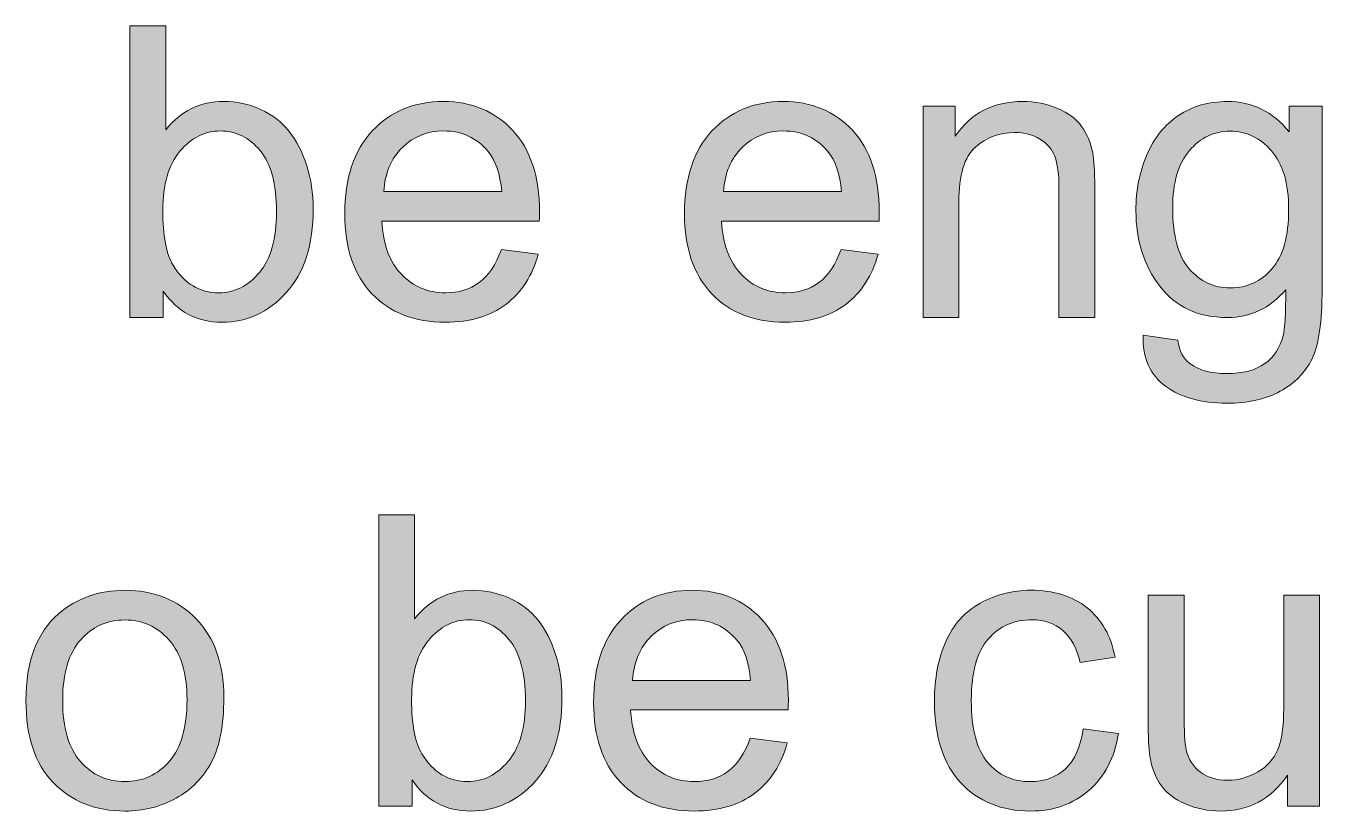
# Model space of a CAD drawing. Header units: inches. Extents: x 1117 to 1992, y -2324 to -585.
# Drawn here: x 1360.34 to 1389.2, y -1037.95 to -1020.47 of the extents above; entities that cross this region are included whole.
import ezdxf

# ---------------------------------------------------------------- set-up
doc = ezdxf.new("R2010")
doc.units = ezdxf.units.IN
doc.header["$MEASUREMENT"] = 0
doc.layers.add('Layer 1', color=7, linetype='Continuous')

# ---------------------------------------------------------------- blocks, each defined once
blk = doc.blocks.new('block 190')
at = {"layer": 'Layer 1', "true_color": 0x010101}
h = blk.add_hatch(color=18, dxfattribs=at)
h.dxf.hatch_style = 2
edge = h.paths.add_edge_path()
edge.add_spline(control_points=[(1363.401, -1026.961), (1363.401, -1026.961), (1362.66, -1026.961), (1362.66, -1026.961), (1362.66, -1026.961), (1362.66, -1020.468), (1362.66, -1020.468), (1362.66, -1020.468), (1363.458, -1020.468), (1363.458, -1020.468), (1363.458, -1020.468), (1363.458, -1022.784), (1363.458, -1022.784), (1363.794, -1022.362), (1364.224, -1022.151), (1364.747, -1022.151), (1365.036, -1022.151), (1365.31, -1022.21), (1365.568, -1022.326), (1365.826, -1022.443), (1366.039, -1022.607), (1366.206, -1022.818), (1366.373, -1023.03), (1366.504, -1023.284), (1366.598, -1023.582), (1366.693, -1023.881), (1366.74, -1024.199), (1366.74, -1024.539), (1366.74, -1025.345), (1366.541, -1025.968), (1366.142, -1026.408), (1365.743, -1026.847), (1365.265, -1027.068), (1364.707, -1027.068), (1364.152, -1027.068), (1363.716, -1026.836), (1363.401, -1026.372), (1363.401, -1026.372), (1363.401, -1026.961), (1363.401, -1026.961), (1363.401, -1026.961), (1363.401, -1026.961), (1363.401, -1026.961)], knot_values=[0, 0, 0, 0, 1, 1, 1, 2, 2, 2, 3, 3, 3, 4, 4, 4, 5, 5, 5, 6, 6, 6, 7, 7, 7, 8, 8, 8, 9, 9, 9, 10, 10, 10, 11, 11, 11, 12, 12, 12, 13, 13, 13, 14, 14, 14, 14], degree=3, periodic=1)
edge = h.paths.add_edge_path()
edge.add_spline(control_points=[(1363.391, -1024.574), (1363.391, -1025.138), (1363.468, -1025.546), (1363.622, -1025.797), (1363.873, -1026.207), (1364.212, -1026.412), (1364.641, -1026.412), (1364.989, -1026.412), (1365.29, -1026.261), (1365.544, -1025.958), (1365.799, -1025.656), (1365.925, -1025.205), (1365.925, -1024.606), (1365.925, -1023.991), (1365.803, -1023.538), (1365.559, -1023.246), (1365.316, -1022.954), (1365.022, -1022.807), (1364.676, -1022.807), (1364.328, -1022.807), (1364.026, -1022.959), (1363.772, -1023.261), (1363.519, -1023.564), (1363.391, -1024.002), (1363.391, -1024.574)], knot_values=[0, 0, 0, 0, 1, 1, 1, 2, 2, 2, 3, 3, 3, 4, 4, 4, 5, 5, 5, 6, 6, 6, 7, 7, 7, 8, 8, 8, 8], degree=3, periodic=1)
h = blk.add_hatch(color=18, dxfattribs=at)
h.dxf.hatch_style = 2
edge = h.paths.add_edge_path()
edge.add_spline(control_points=[(1370.93, -1025.447), (1370.93, -1025.447), (1371.753, -1025.549), (1371.753, -1025.549), (1371.623, -1026.03), (1371.383, -1026.403), (1371.032, -1026.669), (1370.68, -1026.935), (1370.231, -1027.068), (1369.685, -1027.068), (1368.997, -1027.068), (1368.452, -1026.856), (1368.048, -1026.432), (1367.645, -1026.008), (1367.444, -1025.415), (1367.444, -1024.65), (1367.444, -1023.858), (1367.647, -1023.244), (1368.055, -1022.807), (1368.462, -1022.37), (1368.99, -1022.152), (1369.64, -1022.152), (1370.269, -1022.152), (1370.783, -1022.366), (1371.181, -1022.793), (1371.58, -1023.222), (1371.779, -1023.824), (1371.779, -1024.601), (1371.779, -1024.648), (1371.777, -1024.719), (1371.774, -1024.814), (1371.774, -1024.814), (1368.267, -1024.814), (1368.267, -1024.814), (1368.296, -1025.33), (1368.443, -1025.726), (1368.705, -1026), (1368.968, -1026.275), (1369.296, -1026.412), (1369.688, -1026.412), (1369.98, -1026.412), (1370.23, -1026.335), (1370.437, -1026.182), (1370.645, -1026.029), (1370.809, -1025.783), (1370.93, -1025.447)], knot_values=[0, 0, 0, 0, 1, 1, 1, 2, 2, 2, 3, 3, 3, 4, 4, 4, 5, 5, 5, 6, 6, 6, 7, 7, 7, 8, 8, 8, 9, 9, 9, 10, 10, 10, 11, 11, 11, 12, 12, 12, 13, 13, 13, 14, 14, 14, 15, 15, 15, 15], degree=3, periodic=1)
edge = h.paths.add_edge_path()
edge.add_spline(control_points=[(1368.313, -1024.158), (1368.313, -1024.158), (1370.939, -1024.158), (1370.939, -1024.158), (1370.903, -1023.762), (1370.802, -1023.465), (1370.637, -1023.268), (1370.384, -1022.961), (1370.055, -1022.807), (1369.65, -1022.807), (1369.284, -1022.807), (1368.976, -1022.93), (1368.726, -1023.175), (1368.477, -1023.42), (1368.339, -1023.747), (1368.313, -1024.158)], knot_values=[0, 0, 0, 0, 1, 1, 1, 2, 2, 2, 3, 3, 3, 4, 4, 4, 5, 5, 5, 5], degree=3, periodic=1)
h = blk.add_hatch(color=18, dxfattribs=at)
h.dxf.hatch_style = 2
edge = h.paths.add_edge_path()
edge.add_spline(control_points=[(1378.495, -1025.447), (1378.495, -1025.447), (1379.319, -1025.549), (1379.319, -1025.549), (1379.189, -1026.03), (1378.948, -1026.403), (1378.597, -1026.669), (1378.245, -1026.935), (1377.796, -1027.068), (1377.251, -1027.068), (1376.563, -1027.068), (1376.017, -1026.856), (1375.614, -1026.432), (1375.21, -1026.008), (1375.009, -1025.415), (1375.009, -1024.65), (1375.009, -1023.858), (1375.213, -1023.244), (1375.62, -1022.807), (1376.027, -1022.37), (1376.556, -1022.152), (1377.206, -1022.152), (1377.834, -1022.152), (1378.348, -1022.366), (1378.747, -1022.793), (1379.145, -1023.222), (1379.344, -1023.824), (1379.344, -1024.601), (1379.344, -1024.648), (1379.343, -1024.719), (1379.34, -1024.814), (1379.34, -1024.814), (1375.832, -1024.814), (1375.832, -1024.814), (1375.862, -1025.33), (1376.008, -1025.726), (1376.271, -1026), (1376.533, -1026.275), (1376.861, -1026.412), (1377.254, -1026.412), (1377.546, -1026.412), (1377.796, -1026.335), (1378.002, -1026.182), (1378.21, -1026.029), (1378.373, -1025.783), (1378.495, -1025.447)], knot_values=[0, 0, 0, 0, 1, 1, 1, 2, 2, 2, 3, 3, 3, 4, 4, 4, 5, 5, 5, 6, 6, 6, 7, 7, 7, 8, 8, 8, 9, 9, 9, 10, 10, 10, 11, 11, 11, 12, 12, 12, 13, 13, 13, 14, 14, 14, 15, 15, 15, 15], degree=3, periodic=1)
edge = h.paths.add_edge_path()
edge.add_spline(control_points=[(1375.877, -1024.158), (1375.877, -1024.158), (1378.504, -1024.158), (1378.504, -1024.158), (1378.468, -1023.762), (1378.368, -1023.465), (1378.203, -1023.268), (1377.948, -1022.961), (1377.62, -1022.807), (1377.214, -1022.807), (1376.849, -1022.807), (1376.541, -1022.93), (1376.291, -1023.175), (1376.042, -1023.42), (1375.904, -1023.747), (1375.877, -1024.158)], knot_values=[0, 0, 0, 0, 1, 1, 1, 2, 2, 2, 3, 3, 3, 4, 4, 4, 5, 5, 5, 5], degree=3, periodic=1)
h = blk.add_hatch(color=18, dxfattribs=at)
h.dxf.hatch_style = 2
edge = h.paths.add_edge_path()
edge.add_spline(control_points=[(1380.319, -1026.961), (1380.319, -1026.961), (1380.319, -1022.258), (1380.319, -1022.258), (1380.319, -1022.258), (1381.037, -1022.258), (1381.037, -1022.258), (1381.037, -1022.258), (1381.037, -1022.926), (1381.037, -1022.926), (1381.383, -1022.41), (1381.882, -1022.152), (1382.534, -1022.152), (1382.818, -1022.152), (1383.078, -1022.203), (1383.316, -1022.304), (1383.553, -1022.406), (1383.732, -1022.539), (1383.85, -1022.705), (1383.968, -1022.871), (1384.05, -1023.067), (1384.098, -1023.295), (1384.127, -1023.442), (1384.142, -1023.7), (1384.142, -1024.069), (1384.142, -1024.069), (1384.142, -1026.961), (1384.142, -1026.961), (1384.142, -1026.961), (1383.345, -1026.961), (1383.345, -1026.961), (1383.345, -1026.961), (1383.345, -1024.1), (1383.345, -1024.1), (1383.345, -1023.775), (1383.314, -1023.533), (1383.252, -1023.372), (1383.19, -1023.211), (1383.079, -1023.083), (1382.921, -1022.987), (1382.763, -1022.891), (1382.578, -1022.843), (1382.365, -1022.843), (1382.025, -1022.843), (1381.733, -1022.951), (1381.486, -1023.166), (1381.24, -1023.382), (1381.116, -1023.791), (1381.116, -1024.394), (1381.116, -1024.394), (1381.116, -1026.962), (1381.116, -1026.962), (1381.116, -1026.962), (1380.319, -1026.961), (1380.319, -1026.961), (1380.319, -1026.961), (1380.319, -1026.961), (1380.319, -1026.961)], knot_values=[0, 0, 0, 0, 1, 1, 1, 2, 2, 2, 3, 3, 3, 4, 4, 4, 5, 5, 5, 6, 6, 6, 7, 7, 7, 8, 8, 8, 9, 9, 9, 10, 10, 10, 11, 11, 11, 12, 12, 12, 13, 13, 13, 14, 14, 14, 15, 15, 15, 16, 16, 16, 17, 17, 17, 18, 18, 18, 19, 19, 19, 19], degree=3, periodic=1)
h = blk.add_hatch(color=18, dxfattribs=at)
h.dxf.hatch_style = 2
edge = h.paths.add_edge_path()
edge.add_spline(control_points=[(1385.218, -1027.352), (1385.218, -1027.352), (1385.993, -1027.466), (1385.993, -1027.466), (1386.025, -1027.706), (1386.116, -1027.88), (1386.263, -1027.989), (1386.461, -1028.136), (1386.731, -1028.21), (1387.074, -1028.21), (1387.443, -1028.21), (1387.728, -1028.136), (1387.929, -1027.989), (1388.129, -1027.841), (1388.265, -1027.634), (1388.336, -1027.369), (1388.377, -1027.206), (1388.397, -1026.865), (1388.394, -1026.346), (1388.045, -1026.756), (1387.611, -1026.961), (1387.092, -1026.961), (1386.445, -1026.961), (1385.944, -1026.728), (1385.59, -1026.262), (1385.236, -1025.795), (1385.059, -1025.236), (1385.059, -1024.583), (1385.059, -1024.135), (1385.14, -1023.72), (1385.301, -1023.341), (1385.464, -1022.962), (1385.7, -1022.669), (1386.008, -1022.462), (1386.317, -1022.255), (1386.679, -1022.152), (1387.096, -1022.152), (1387.65, -1022.152), (1388.108, -1022.376), (1388.469, -1022.825), (1388.469, -1022.825), (1388.469, -1022.258), (1388.469, -1022.258), (1388.469, -1022.258), (1389.204, -1022.258), (1389.204, -1022.258), (1389.204, -1022.258), (1389.204, -1026.324), (1389.204, -1026.324), (1389.204, -1027.056), (1389.13, -1027.576), (1388.981, -1027.881), (1388.831, -1028.186), (1388.595, -1028.428), (1388.272, -1028.605), (1387.948, -1028.782), (1387.55, -1028.871), (1387.078, -1028.871), (1386.517, -1028.871), (1386.064, -1028.745), (1385.718, -1028.492), (1385.373, -1028.239), (1385.206, -1027.859), (1385.218, -1027.352)], knot_values=[0, 0, 0, 0, 1, 1, 1, 2, 2, 2, 3, 3, 3, 4, 4, 4, 5, 5, 5, 6, 6, 6, 7, 7, 7, 8, 8, 8, 9, 9, 9, 10, 10, 10, 11, 11, 11, 12, 12, 12, 13, 13, 13, 14, 14, 14, 15, 15, 15, 16, 16, 16, 17, 17, 17, 18, 18, 18, 19, 19, 19, 20, 20, 20, 21, 21, 21, 21], degree=3, periodic=1)
edge = h.paths.add_edge_path()
edge.add_spline(control_points=[(1385.878, -1024.526), (1385.878, -1025.143), (1386.001, -1025.593), (1386.245, -1025.876), (1386.491, -1026.161), (1386.797, -1026.302), (1387.167, -1026.302), (1387.533, -1026.302), (1387.84, -1026.161), (1388.088, -1025.879), (1388.336, -1025.596), (1388.46, -1025.154), (1388.46, -1024.552), (1388.46, -1023.976), (1388.332, -1023.543), (1388.077, -1023.251), (1387.821, -1022.958), (1387.514, -1022.812), (1387.154, -1022.812), (1386.799, -1022.812), (1386.499, -1022.956), (1386.25, -1023.244), (1386.002, -1023.532), (1385.878, -1023.959), (1385.878, -1024.526)], knot_values=[0, 0, 0, 0, 1, 1, 1, 2, 2, 2, 3, 3, 3, 4, 4, 4, 5, 5, 5, 6, 6, 6, 7, 7, 7, 8, 8, 8, 8], degree=3, periodic=1)
h = blk.add_hatch(color=18, dxfattribs=at)
h.dxf.hatch_style = 2
edge = h.paths.add_edge_path()
edge.add_spline(control_points=[(1368.941, -1037.847), (1368.941, -1037.847), (1368.201, -1037.847), (1368.201, -1037.847), (1368.201, -1037.847), (1368.201, -1031.353), (1368.201, -1031.353), (1368.201, -1031.353), (1368.999, -1031.353), (1368.999, -1031.353), (1368.999, -1031.353), (1368.999, -1033.67), (1368.999, -1033.67), (1369.335, -1033.248), (1369.765, -1033.036), (1370.287, -1033.036), (1370.577, -1033.036), (1370.851, -1033.095), (1371.109, -1033.211), (1371.367, -1033.327), (1371.58, -1033.491), (1371.747, -1033.704), (1371.915, -1033.914), (1372.045, -1034.169), (1372.139, -1034.467), (1372.234, -1034.765), (1372.28, -1035.084), (1372.28, -1035.424), (1372.28, -1036.23), (1372.081, -1036.853), (1371.683, -1037.293), (1371.284, -1037.733), (1370.806, -1037.953), (1370.248, -1037.953), (1369.693, -1037.953), (1369.257, -1037.721), (1368.941, -1037.257), (1368.941, -1037.257), (1368.941, -1037.847), (1368.941, -1037.847), (1368.941, -1037.847), (1368.941, -1037.847), (1368.941, -1037.847)], knot_values=[0, 0, 0, 0, 1, 1, 1, 2, 2, 2, 3, 3, 3, 4, 4, 4, 5, 5, 5, 6, 6, 6, 7, 7, 7, 8, 8, 8, 9, 9, 9, 10, 10, 10, 11, 11, 11, 12, 12, 12, 13, 13, 13, 14, 14, 14, 14], degree=3, periodic=1)
edge = h.paths.add_edge_path()
edge.add_spline(control_points=[(1368.932, -1035.459), (1368.932, -1036.023), (1369.009, -1036.43), (1369.163, -1036.682), (1369.413, -1037.092), (1369.753, -1037.297), (1370.181, -1037.297), (1370.53, -1037.297), (1370.831, -1037.145), (1371.085, -1036.843), (1371.339, -1036.541), (1371.466, -1036.089), (1371.466, -1035.49), (1371.466, -1034.876), (1371.344, -1034.423), (1371.1, -1034.13), (1370.857, -1033.838), (1370.563, -1033.692), (1370.217, -1033.692), (1369.869, -1033.692), (1369.567, -1033.843), (1369.313, -1034.145), (1369.059, -1034.449), (1368.932, -1034.886), (1368.932, -1035.459)], knot_values=[0, 0, 0, 0, 1, 1, 1, 2, 2, 2, 3, 3, 3, 4, 4, 4, 5, 5, 5, 6, 6, 6, 7, 7, 7, 8, 8, 8, 8], degree=3, periodic=1)
h = blk.add_hatch(color=18, dxfattribs=at)
h.dxf.hatch_style = 2
edge = h.paths.add_edge_path()
edge.add_spline(control_points=[(1360.345, -1035.495), (1360.345, -1034.624), (1360.587, -1033.978), (1361.071, -1033.56), (1361.476, -1033.211), (1361.969, -1033.037), (1362.55, -1033.037), (1363.197, -1033.037), (1363.726, -1033.25), (1364.136, -1033.673), (1364.546, -1034.097), (1364.751, -1034.681), (1364.751, -1035.429), (1364.751, -1036.035), (1364.66, -1036.511), (1364.479, -1036.857), (1364.297, -1037.205), (1364.034, -1037.474), (1363.687, -1037.666), (1363.34, -1037.858), (1362.961, -1037.954), (1362.55, -1037.954), (1361.892, -1037.954), (1361.36, -1037.742), (1360.954, -1037.32), (1360.547, -1036.897), (1360.345, -1036.29), (1360.345, -1035.495)], knot_values=[0, 0, 0, 0, 1, 1, 1, 2, 2, 2, 3, 3, 3, 4, 4, 4, 5, 5, 5, 6, 6, 6, 7, 7, 7, 8, 8, 8, 9, 9, 9, 9], degree=3, periodic=1)
edge = h.paths.add_edge_path()
edge.add_spline(control_points=[(1361.163, -1035.495), (1361.163, -1036.097), (1361.295, -1036.548), (1361.558, -1036.848), (1361.82, -1037.148), (1362.152, -1037.297), (1362.55, -1037.297), (1362.946, -1037.297), (1363.275, -1037.146), (1363.538, -1036.845), (1363.801, -1036.544), (1363.932, -1036.086), (1363.932, -1035.468), (1363.932, -1034.887), (1363.8, -1034.446), (1363.536, -1034.146), (1363.271, -1033.846), (1362.942, -1033.697), (1362.55, -1033.697), (1362.152, -1033.697), (1361.821, -1033.846), (1361.558, -1034.145), (1361.295, -1034.442), (1361.163, -1034.893), (1361.163, -1035.495)], knot_values=[0, 0, 0, 0, 1, 1, 1, 2, 2, 2, 3, 3, 3, 4, 4, 4, 5, 5, 5, 6, 6, 6, 7, 7, 7, 8, 8, 8, 8], degree=3, periodic=1)
h = blk.add_hatch(color=18, dxfattribs=at)
h.dxf.hatch_style = 2
edge = h.paths.add_edge_path()
edge.add_spline(control_points=[(1376.471, -1036.332), (1376.471, -1036.332), (1377.295, -1036.434), (1377.295, -1036.434), (1377.165, -1036.914), (1376.924, -1037.289), (1376.573, -1037.555), (1376.222, -1037.821), (1375.772, -1037.953), (1375.227, -1037.953), (1374.539, -1037.953), (1373.993, -1037.741), (1373.59, -1037.318), (1373.186, -1036.894), (1372.985, -1036.3), (1372.985, -1035.535), (1372.985, -1034.743), (1373.189, -1034.129), (1373.596, -1033.692), (1374.004, -1033.254), (1374.532, -1033.036), (1375.182, -1033.036), (1375.811, -1033.036), (1376.324, -1033.25), (1376.723, -1033.678), (1377.121, -1034.107), (1377.321, -1034.709), (1377.321, -1035.485), (1377.321, -1035.533), (1377.319, -1035.603), (1377.316, -1035.698), (1377.316, -1035.698), (1373.808, -1035.698), (1373.808, -1035.698), (1373.838, -1036.215), (1373.984, -1036.611), (1374.247, -1036.885), (1374.509, -1037.16), (1374.837, -1037.297), (1375.23, -1037.297), (1375.522, -1037.297), (1375.772, -1037.22), (1375.978, -1037.067), (1376.185, -1036.913), (1376.35, -1036.668), (1376.471, -1036.332)], knot_values=[0, 0, 0, 0, 1, 1, 1, 2, 2, 2, 3, 3, 3, 4, 4, 4, 5, 5, 5, 6, 6, 6, 7, 7, 7, 8, 8, 8, 9, 9, 9, 10, 10, 10, 11, 11, 11, 12, 12, 12, 13, 13, 13, 14, 14, 14, 15, 15, 15, 15], degree=3, periodic=1)
edge = h.paths.add_edge_path()
edge.add_spline(control_points=[(1373.853, -1035.043), (1373.853, -1035.043), (1376.479, -1035.043), (1376.479, -1035.043), (1376.444, -1034.647), (1376.344, -1034.35), (1376.178, -1034.153), (1375.924, -1033.846), (1375.595, -1033.692), (1375.19, -1033.692), (1374.824, -1033.692), (1374.517, -1033.814), (1374.267, -1034.06), (1374.017, -1034.305), (1373.88, -1034.632), (1373.853, -1035.043)], knot_values=[0, 0, 0, 0, 1, 1, 1, 2, 2, 2, 3, 3, 3, 4, 4, 4, 5, 5, 5, 5], degree=3, periodic=1)
h = blk.add_hatch(color=18, dxfattribs=at)
h.dxf.hatch_style = 2
edge = h.paths.add_edge_path()
edge.add_spline(control_points=[(1383.885, -1036.124), (1383.885, -1036.124), (1384.669, -1036.225), (1384.669, -1036.225), (1384.584, -1036.766), (1384.364, -1037.189), (1384.012, -1037.495), (1383.659, -1037.8), (1383.225, -1037.953), (1382.711, -1037.953), (1382.067, -1037.953), (1381.55, -1037.742), (1381.159, -1037.322), (1380.768, -1036.902), (1380.573, -1036.298), (1380.573, -1035.512), (1380.573, -1035.005), (1380.656, -1034.56), (1380.825, -1034.18), (1380.994, -1033.799), (1381.249, -1033.513), (1381.594, -1033.323), (1381.938, -1033.132), (1382.312, -1033.036), (1382.717, -1033.036), (1383.227, -1033.036), (1383.646, -1033.166), (1383.97, -1033.425), (1384.295, -1033.683), (1384.504, -1034.049), (1384.595, -1034.525), (1384.595, -1034.525), (1383.82, -1034.645), (1383.82, -1034.645), (1383.746, -1034.329), (1383.616, -1034.091), (1383.429, -1033.932), (1383.241, -1033.772), (1383.015, -1033.692), (1382.749, -1033.692), (1382.346, -1033.692), (1382.021, -1033.836), (1381.77, -1034.124), (1381.519, -1034.412), (1381.394, -1034.867), (1381.394, -1035.49), (1381.394, -1036.122), (1381.515, -1036.582), (1381.756, -1036.867), (1381.999, -1037.154), (1382.315, -1037.298), (1382.705, -1037.298), (1383.018, -1037.298), (1383.279, -1037.202), (1383.489, -1037.01), (1383.696, -1036.818), (1383.829, -1036.522), (1383.885, -1036.124)], knot_values=[0, 0, 0, 0, 1, 1, 1, 2, 2, 2, 3, 3, 3, 4, 4, 4, 5, 5, 5, 6, 6, 6, 7, 7, 7, 8, 8, 8, 9, 9, 9, 10, 10, 10, 11, 11, 11, 12, 12, 12, 13, 13, 13, 14, 14, 14, 15, 15, 15, 16, 16, 16, 17, 17, 17, 18, 18, 18, 19, 19, 19, 19], degree=3, periodic=1)
h = blk.add_hatch(color=18, dxfattribs=at)
h.dxf.hatch_style = 2
edge = h.paths.add_edge_path()
edge.add_spline(control_points=[(1388.434, -1037.847), (1388.434, -1037.847), (1388.434, -1037.156), (1388.434, -1037.156), (1388.068, -1037.688), (1387.57, -1037.953), (1386.942, -1037.953), (1386.664, -1037.953), (1386.405, -1037.9), (1386.164, -1037.794), (1385.924, -1037.688), (1385.745, -1037.554), (1385.628, -1037.393), (1385.512, -1037.232), (1385.429, -1037.035), (1385.383, -1036.801), (1385.35, -1036.645), (1385.334, -1036.397), (1385.334, -1036.057), (1385.334, -1036.057), (1385.334, -1033.143), (1385.334, -1033.143), (1385.334, -1033.143), (1386.131, -1033.143), (1386.131, -1033.143), (1386.131, -1033.143), (1386.131, -1035.752), (1386.131, -1035.752), (1386.131, -1036.168), (1386.148, -1036.449), (1386.18, -1036.593), (1386.231, -1036.803), (1386.336, -1036.968), (1386.499, -1037.087), (1386.661, -1037.206), (1386.862, -1037.266), (1387.101, -1037.266), (1387.34, -1037.266), (1387.564, -1037.205), (1387.774, -1037.083), (1387.984, -1036.96), (1388.132, -1036.793), (1388.219, -1036.582), (1388.307, -1036.371), (1388.35, -1036.065), (1388.35, -1035.663), (1388.35, -1035.663), (1388.35, -1033.143), (1388.35, -1033.143), (1388.35, -1033.143), (1389.148, -1033.143), (1389.148, -1033.143), (1389.148, -1033.143), (1389.148, -1037.847), (1389.148, -1037.847), (1389.148, -1037.847), (1388.434, -1037.847), (1388.434, -1037.847), (1388.434, -1037.847), (1388.434, -1037.847), (1388.434, -1037.847)], knot_values=[0, 0, 0, 0, 1, 1, 1, 2, 2, 2, 3, 3, 3, 4, 4, 4, 5, 5, 5, 6, 6, 6, 7, 7, 7, 8, 8, 8, 9, 9, 9, 10, 10, 10, 11, 11, 11, 12, 12, 12, 13, 13, 13, 14, 14, 14, 15, 15, 15, 16, 16, 16, 17, 17, 17, 18, 18, 18, 19, 19, 19, 20, 20, 20, 20], degree=3, periodic=1)
at = {"layer": 'Layer 1', "lineweight": 0}
for points, knots in [([(1363.401, -1026.961), (1363.401, -1026.961), (1362.66, -1026.961), (1362.66, -1026.961), (1362.66, -1026.961), (1362.66, -1020.468), (1362.66, -1020.468), (1362.66, -1020.468), (1363.458, -1020.468), (1363.458, -1020.468), (1363.458, -1020.468), (1363.458, -1022.784), (1363.458, -1022.784), (1363.794, -1022.362), (1364.224, -1022.151), (1364.747, -1022.151), (1365.036, -1022.151), (1365.31, -1022.21), (1365.568, -1022.326), (1365.826, -1022.443), (1366.039, -1022.607), (1366.206, -1022.818), (1366.373, -1023.03), (1366.504, -1023.284), (1366.598, -1023.582), (1366.693, -1023.881), (1366.74, -1024.199), (1366.74, -1024.539), (1366.74, -1025.345), (1366.541, -1025.968), (1366.142, -1026.408), (1365.743, -1026.847), (1365.265, -1027.068), (1364.707, -1027.068), (1364.152, -1027.068), (1363.716, -1026.836), (1363.401, -1026.372), (1363.401, -1026.372), (1363.401, -1026.961), (1363.401, -1026.961), (1363.401, -1026.961), (1363.401, -1026.961), (1363.401, -1026.961)], [0, 0, 0, 0, 1, 1, 1, 2, 2, 2, 3, 3, 3, 4, 4, 4, 5, 5, 5, 6, 6, 6, 7, 7, 7, 8, 8, 8, 9, 9, 9, 10, 10, 10, 11, 11, 11, 12, 12, 12, 13, 13, 13, 14, 14, 14, 14]), ([(1370.93, -1025.447), (1370.93, -1025.447), (1371.753, -1025.549), (1371.753, -1025.549), (1371.623, -1026.03), (1371.383, -1026.403), (1371.032, -1026.669), (1370.68, -1026.935), (1370.231, -1027.068), (1369.685, -1027.068), (1368.997, -1027.068), (1368.452, -1026.856), (1368.048, -1026.432), (1367.645, -1026.008), (1367.444, -1025.415), (1367.444, -1024.65), (1367.444, -1023.858), (1367.647, -1023.244), (1368.055, -1022.807), (1368.462, -1022.37), (1368.99, -1022.152), (1369.64, -1022.152), (1370.269, -1022.152), (1370.783, -1022.366), (1371.181, -1022.793), (1371.58, -1023.222), (1371.779, -1023.824), (1371.779, -1024.601), (1371.779, -1024.648), (1371.777, -1024.719), (1371.774, -1024.814), (1371.774, -1024.814), (1368.267, -1024.814), (1368.267, -1024.814), (1368.296, -1025.33), (1368.443, -1025.726), (1368.705, -1026), (1368.968, -1026.275), (1369.296, -1026.412), (1369.688, -1026.412), (1369.98, -1026.412), (1370.23, -1026.335), (1370.437, -1026.182), (1370.645, -1026.029), (1370.809, -1025.783), (1370.93, -1025.447)], [0, 0, 0, 0, 1, 1, 1, 2, 2, 2, 3, 3, 3, 4, 4, 4, 5, 5, 5, 6, 6, 6, 7, 7, 7, 8, 8, 8, 9, 9, 9, 10, 10, 10, 11, 11, 11, 12, 12, 12, 13, 13, 13, 14, 14, 14, 15, 15, 15, 15]), ([(1378.495, -1025.447), (1378.495, -1025.447), (1379.319, -1025.549), (1379.319, -1025.549), (1379.189, -1026.03), (1378.948, -1026.403), (1378.597, -1026.669), (1378.245, -1026.935), (1377.796, -1027.068), (1377.251, -1027.068), (1376.563, -1027.068), (1376.017, -1026.856), (1375.614, -1026.432), (1375.21, -1026.008), (1375.009, -1025.415), (1375.009, -1024.65), (1375.009, -1023.858), (1375.213, -1023.244), (1375.62, -1022.807), (1376.027, -1022.37), (1376.556, -1022.152), (1377.206, -1022.152), (1377.834, -1022.152), (1378.348, -1022.366), (1378.747, -1022.793), (1379.145, -1023.222), (1379.344, -1023.824), (1379.344, -1024.601), (1379.344, -1024.648), (1379.343, -1024.719), (1379.34, -1024.814), (1379.34, -1024.814), (1375.832, -1024.814), (1375.832, -1024.814), (1375.862, -1025.33), (1376.008, -1025.726), (1376.271, -1026), (1376.533, -1026.275), (1376.861, -1026.412), (1377.254, -1026.412), (1377.546, -1026.412), (1377.796, -1026.335), (1378.002, -1026.182), (1378.21, -1026.029), (1378.373, -1025.783), (1378.495, -1025.447)], [0, 0, 0, 0, 1, 1, 1, 2, 2, 2, 3, 3, 3, 4, 4, 4, 5, 5, 5, 6, 6, 6, 7, 7, 7, 8, 8, 8, 9, 9, 9, 10, 10, 10, 11, 11, 11, 12, 12, 12, 13, 13, 13, 14, 14, 14, 15, 15, 15, 15]), ([(1380.319, -1026.961), (1380.319, -1026.961), (1380.319, -1022.258), (1380.319, -1022.258), (1380.319, -1022.258), (1381.037, -1022.258), (1381.037, -1022.258), (1381.037, -1022.258), (1381.037, -1022.926), (1381.037, -1022.926), (1381.383, -1022.41), (1381.882, -1022.152), (1382.534, -1022.152), (1382.818, -1022.152), (1383.078, -1022.203), (1383.316, -1022.304), (1383.553, -1022.406), (1383.732, -1022.539), (1383.85, -1022.705), (1383.968, -1022.871), (1384.05, -1023.067), (1384.098, -1023.295), (1384.127, -1023.442), (1384.142, -1023.7), (1384.142, -1024.069), (1384.142, -1024.069), (1384.142, -1026.961), (1384.142, -1026.961), (1384.142, -1026.961), (1383.345, -1026.961), (1383.345, -1026.961), (1383.345, -1026.961), (1383.345, -1024.1), (1383.345, -1024.1), (1383.345, -1023.775), (1383.314, -1023.533), (1383.252, -1023.372), (1383.19, -1023.211), (1383.079, -1023.083), (1382.921, -1022.987), (1382.763, -1022.891), (1382.578, -1022.843), (1382.365, -1022.843), (1382.025, -1022.843), (1381.733, -1022.951), (1381.486, -1023.166), (1381.24, -1023.382), (1381.116, -1023.791), (1381.116, -1024.394), (1381.116, -1024.394), (1381.116, -1026.962), (1381.116, -1026.962), (1381.116, -1026.962), (1380.319, -1026.961), (1380.319, -1026.961), (1380.319, -1026.961), (1380.319, -1026.961), (1380.319, -1026.961)], [0, 0, 0, 0, 1, 1, 1, 2, 2, 2, 3, 3, 3, 4, 4, 4, 5, 5, 5, 6, 6, 6, 7, 7, 7, 8, 8, 8, 9, 9, 9, 10, 10, 10, 11, 11, 11, 12, 12, 12, 13, 13, 13, 14, 14, 14, 15, 15, 15, 16, 16, 16, 17, 17, 17, 18, 18, 18, 19, 19, 19, 19]), ([(1385.218, -1027.352), (1385.218, -1027.352), (1385.993, -1027.466), (1385.993, -1027.466), (1386.025, -1027.706), (1386.116, -1027.88), (1386.263, -1027.989), (1386.461, -1028.136), (1386.731, -1028.21), (1387.074, -1028.21), (1387.443, -1028.21), (1387.728, -1028.136), (1387.929, -1027.989), (1388.129, -1027.841), (1388.265, -1027.634), (1388.336, -1027.369), (1388.377, -1027.206), (1388.397, -1026.865), (1388.394, -1026.346), (1388.045, -1026.756), (1387.611, -1026.961), (1387.092, -1026.961), (1386.445, -1026.961), (1385.944, -1026.728), (1385.59, -1026.262), (1385.236, -1025.795), (1385.059, -1025.236), (1385.059, -1024.583), (1385.059, -1024.135), (1385.14, -1023.72), (1385.301, -1023.341), (1385.464, -1022.962), (1385.7, -1022.669), (1386.008, -1022.462), (1386.317, -1022.255), (1386.679, -1022.152), (1387.096, -1022.152), (1387.65, -1022.152), (1388.108, -1022.376), (1388.469, -1022.825), (1388.469, -1022.825), (1388.469, -1022.258), (1388.469, -1022.258), (1388.469, -1022.258), (1389.204, -1022.258), (1389.204, -1022.258), (1389.204, -1022.258), (1389.204, -1026.324), (1389.204, -1026.324), (1389.204, -1027.056), (1389.13, -1027.576), (1388.981, -1027.881), (1388.831, -1028.186), (1388.595, -1028.428), (1388.272, -1028.605), (1387.948, -1028.782), (1387.55, -1028.871), (1387.078, -1028.871), (1386.517, -1028.871), (1386.064, -1028.745), (1385.718, -1028.492), (1385.373, -1028.239), (1385.206, -1027.859), (1385.218, -1027.352)], [0, 0, 0, 0, 1, 1, 1, 2, 2, 2, 3, 3, 3, 4, 4, 4, 5, 5, 5, 6, 6, 6, 7, 7, 7, 8, 8, 8, 9, 9, 9, 10, 10, 10, 11, 11, 11, 12, 12, 12, 13, 13, 13, 14, 14, 14, 15, 15, 15, 16, 16, 16, 17, 17, 17, 18, 18, 18, 19, 19, 19, 20, 20, 20, 21, 21, 21, 21]), ([(1363.391, -1024.574), (1363.391, -1025.138), (1363.468, -1025.546), (1363.622, -1025.797), (1363.873, -1026.207), (1364.212, -1026.412), (1364.641, -1026.412), (1364.989, -1026.412), (1365.29, -1026.261), (1365.544, -1025.958), (1365.799, -1025.656), (1365.925, -1025.205), (1365.925, -1024.606), (1365.925, -1023.991), (1365.803, -1023.538), (1365.559, -1023.246), (1365.316, -1022.954), (1365.022, -1022.807), (1364.676, -1022.807), (1364.328, -1022.807), (1364.026, -1022.959), (1363.772, -1023.261), (1363.519, -1023.564), (1363.391, -1024.002), (1363.391, -1024.574)], [0, 0, 0, 0, 1, 1, 1, 2, 2, 2, 3, 3, 3, 4, 4, 4, 5, 5, 5, 6, 6, 6, 7, 7, 7, 8, 8, 8, 8]), ([(1368.313, -1024.158), (1368.313, -1024.158), (1370.939, -1024.158), (1370.939, -1024.158), (1370.903, -1023.762), (1370.802, -1023.465), (1370.637, -1023.268), (1370.384, -1022.961), (1370.055, -1022.807), (1369.65, -1022.807), (1369.284, -1022.807), (1368.976, -1022.93), (1368.726, -1023.175), (1368.477, -1023.42), (1368.339, -1023.747), (1368.313, -1024.158)], [0, 0, 0, 0, 1, 1, 1, 2, 2, 2, 3, 3, 3, 4, 4, 4, 5, 5, 5, 5]), ([(1375.877, -1024.158), (1375.877, -1024.158), (1378.504, -1024.158), (1378.504, -1024.158), (1378.468, -1023.762), (1378.368, -1023.465), (1378.203, -1023.268), (1377.948, -1022.961), (1377.62, -1022.807), (1377.214, -1022.807), (1376.849, -1022.807), (1376.541, -1022.93), (1376.291, -1023.175), (1376.042, -1023.42), (1375.904, -1023.747), (1375.877, -1024.158)], [0, 0, 0, 0, 1, 1, 1, 2, 2, 2, 3, 3, 3, 4, 4, 4, 5, 5, 5, 5]), ([(1385.878, -1024.526), (1385.878, -1025.143), (1386.001, -1025.593), (1386.245, -1025.876), (1386.491, -1026.161), (1386.797, -1026.302), (1387.167, -1026.302), (1387.533, -1026.302), (1387.84, -1026.161), (1388.088, -1025.879), (1388.336, -1025.596), (1388.46, -1025.154), (1388.46, -1024.552), (1388.46, -1023.976), (1388.332, -1023.543), (1388.077, -1023.251), (1387.821, -1022.958), (1387.514, -1022.812), (1387.154, -1022.812), (1386.799, -1022.812), (1386.499, -1022.956), (1386.25, -1023.244), (1386.002, -1023.532), (1385.878, -1023.959), (1385.878, -1024.526)], [0, 0, 0, 0, 1, 1, 1, 2, 2, 2, 3, 3, 3, 4, 4, 4, 5, 5, 5, 6, 6, 6, 7, 7, 7, 8, 8, 8, 8]), ([(1368.941, -1037.847), (1368.941, -1037.847), (1368.201, -1037.847), (1368.201, -1037.847), (1368.201, -1037.847), (1368.201, -1031.353), (1368.201, -1031.353), (1368.201, -1031.353), (1368.999, -1031.353), (1368.999, -1031.353), (1368.999, -1031.353), (1368.999, -1033.67), (1368.999, -1033.67), (1369.335, -1033.248), (1369.765, -1033.036), (1370.287, -1033.036), (1370.577, -1033.036), (1370.851, -1033.095), (1371.109, -1033.211), (1371.367, -1033.327), (1371.58, -1033.491), (1371.747, -1033.704), (1371.915, -1033.914), (1372.045, -1034.169), (1372.139, -1034.467), (1372.234, -1034.765), (1372.28, -1035.084), (1372.28, -1035.424), (1372.28, -1036.23), (1372.081, -1036.853), (1371.683, -1037.293), (1371.284, -1037.733), (1370.806, -1037.953), (1370.248, -1037.953), (1369.693, -1037.953), (1369.257, -1037.721), (1368.941, -1037.257), (1368.941, -1037.257), (1368.941, -1037.847), (1368.941, -1037.847), (1368.941, -1037.847), (1368.941, -1037.847), (1368.941, -1037.847)], [0, 0, 0, 0, 1, 1, 1, 2, 2, 2, 3, 3, 3, 4, 4, 4, 5, 5, 5, 6, 6, 6, 7, 7, 7, 8, 8, 8, 9, 9, 9, 10, 10, 10, 11, 11, 11, 12, 12, 12, 13, 13, 13, 14, 14, 14, 14]), ([(1360.345, -1035.495), (1360.345, -1034.624), (1360.587, -1033.978), (1361.071, -1033.56), (1361.476, -1033.211), (1361.969, -1033.037), (1362.55, -1033.037), (1363.197, -1033.037), (1363.726, -1033.25), (1364.136, -1033.673), (1364.546, -1034.097), (1364.751, -1034.681), (1364.751, -1035.429), (1364.751, -1036.035), (1364.66, -1036.511), (1364.479, -1036.857), (1364.297, -1037.205), (1364.034, -1037.474), (1363.687, -1037.666), (1363.34, -1037.858), (1362.961, -1037.954), (1362.55, -1037.954), (1361.892, -1037.954), (1361.36, -1037.742), (1360.954, -1037.32), (1360.547, -1036.897), (1360.345, -1036.29), (1360.345, -1035.495)], [0, 0, 0, 0, 1, 1, 1, 2, 2, 2, 3, 3, 3, 4, 4, 4, 5, 5, 5, 6, 6, 6, 7, 7, 7, 8, 8, 8, 9, 9, 9, 9]), ([(1376.471, -1036.332), (1376.471, -1036.332), (1377.295, -1036.434), (1377.295, -1036.434), (1377.165, -1036.914), (1376.924, -1037.289), (1376.573, -1037.555), (1376.222, -1037.821), (1375.772, -1037.953), (1375.227, -1037.953), (1374.539, -1037.953), (1373.993, -1037.741), (1373.59, -1037.318), (1373.186, -1036.894), (1372.985, -1036.3), (1372.985, -1035.535), (1372.985, -1034.743), (1373.189, -1034.129), (1373.596, -1033.692), (1374.004, -1033.254), (1374.532, -1033.036), (1375.182, -1033.036), (1375.811, -1033.036), (1376.324, -1033.25), (1376.723, -1033.678), (1377.121, -1034.107), (1377.321, -1034.709), (1377.321, -1035.485), (1377.321, -1035.533), (1377.319, -1035.603), (1377.316, -1035.698), (1377.316, -1035.698), (1373.808, -1035.698), (1373.808, -1035.698), (1373.838, -1036.215), (1373.984, -1036.611), (1374.247, -1036.885), (1374.509, -1037.16), (1374.837, -1037.297), (1375.23, -1037.297), (1375.522, -1037.297), (1375.772, -1037.22), (1375.978, -1037.067), (1376.185, -1036.913), (1376.35, -1036.668), (1376.471, -1036.332)], [0, 0, 0, 0, 1, 1, 1, 2, 2, 2, 3, 3, 3, 4, 4, 4, 5, 5, 5, 6, 6, 6, 7, 7, 7, 8, 8, 8, 9, 9, 9, 10, 10, 10, 11, 11, 11, 12, 12, 12, 13, 13, 13, 14, 14, 14, 15, 15, 15, 15]), ([(1383.885, -1036.124), (1383.885, -1036.124), (1384.669, -1036.225), (1384.669, -1036.225), (1384.584, -1036.766), (1384.364, -1037.189), (1384.012, -1037.495), (1383.659, -1037.8), (1383.225, -1037.953), (1382.711, -1037.953), (1382.067, -1037.953), (1381.55, -1037.742), (1381.159, -1037.322), (1380.768, -1036.902), (1380.573, -1036.298), (1380.573, -1035.512), (1380.573, -1035.005), (1380.656, -1034.56), (1380.825, -1034.18), (1380.994, -1033.799), (1381.249, -1033.513), (1381.594, -1033.323), (1381.938, -1033.132), (1382.312, -1033.036), (1382.717, -1033.036), (1383.227, -1033.036), (1383.646, -1033.166), (1383.97, -1033.425), (1384.295, -1033.683), (1384.504, -1034.049), (1384.595, -1034.525), (1384.595, -1034.525), (1383.82, -1034.645), (1383.82, -1034.645), (1383.746, -1034.329), (1383.616, -1034.091), (1383.429, -1033.932), (1383.241, -1033.772), (1383.015, -1033.692), (1382.749, -1033.692), (1382.346, -1033.692), (1382.021, -1033.836), (1381.77, -1034.124), (1381.519, -1034.412), (1381.394, -1034.867), (1381.394, -1035.49), (1381.394, -1036.122), (1381.515, -1036.582), (1381.756, -1036.867), (1381.999, -1037.154), (1382.315, -1037.298), (1382.705, -1037.298), (1383.018, -1037.298), (1383.279, -1037.202), (1383.489, -1037.01), (1383.696, -1036.818), (1383.829, -1036.522), (1383.885, -1036.124)], [0, 0, 0, 0, 1, 1, 1, 2, 2, 2, 3, 3, 3, 4, 4, 4, 5, 5, 5, 6, 6, 6, 7, 7, 7, 8, 8, 8, 9, 9, 9, 10, 10, 10, 11, 11, 11, 12, 12, 12, 13, 13, 13, 14, 14, 14, 15, 15, 15, 16, 16, 16, 17, 17, 17, 18, 18, 18, 19, 19, 19, 19]), ([(1388.434, -1037.847), (1388.434, -1037.847), (1388.434, -1037.156), (1388.434, -1037.156), (1388.068, -1037.688), (1387.57, -1037.953), (1386.942, -1037.953), (1386.664, -1037.953), (1386.405, -1037.9), (1386.164, -1037.794), (1385.924, -1037.688), (1385.745, -1037.554), (1385.628, -1037.393), (1385.512, -1037.232), (1385.429, -1037.035), (1385.383, -1036.801), (1385.35, -1036.645), (1385.334, -1036.397), (1385.334, -1036.057), (1385.334, -1036.057), (1385.334, -1033.143), (1385.334, -1033.143), (1385.334, -1033.143), (1386.131, -1033.143), (1386.131, -1033.143), (1386.131, -1033.143), (1386.131, -1035.752), (1386.131, -1035.752), (1386.131, -1036.168), (1386.148, -1036.449), (1386.18, -1036.593), (1386.231, -1036.803), (1386.336, -1036.968), (1386.499, -1037.087), (1386.661, -1037.206), (1386.862, -1037.266), (1387.101, -1037.266), (1387.34, -1037.266), (1387.564, -1037.205), (1387.774, -1037.083), (1387.984, -1036.96), (1388.132, -1036.793), (1388.219, -1036.582), (1388.307, -1036.371), (1388.35, -1036.065), (1388.35, -1035.663), (1388.35, -1035.663), (1388.35, -1033.143), (1388.35, -1033.143), (1388.35, -1033.143), (1389.148, -1033.143), (1389.148, -1033.143), (1389.148, -1033.143), (1389.148, -1037.847), (1389.148, -1037.847), (1389.148, -1037.847), (1388.434, -1037.847), (1388.434, -1037.847), (1388.434, -1037.847), (1388.434, -1037.847), (1388.434, -1037.847)], [0, 0, 0, 0, 1, 1, 1, 2, 2, 2, 3, 3, 3, 4, 4, 4, 5, 5, 5, 6, 6, 6, 7, 7, 7, 8, 8, 8, 9, 9, 9, 10, 10, 10, 11, 11, 11, 12, 12, 12, 13, 13, 13, 14, 14, 14, 15, 15, 15, 16, 16, 16, 17, 17, 17, 18, 18, 18, 19, 19, 19, 20, 20, 20, 20]), ([(1361.163, -1035.495), (1361.163, -1036.097), (1361.295, -1036.548), (1361.558, -1036.848), (1361.82, -1037.148), (1362.152, -1037.297), (1362.55, -1037.297), (1362.946, -1037.297), (1363.275, -1037.146), (1363.538, -1036.845), (1363.801, -1036.544), (1363.932, -1036.086), (1363.932, -1035.468), (1363.932, -1034.887), (1363.8, -1034.446), (1363.536, -1034.146), (1363.271, -1033.846), (1362.942, -1033.697), (1362.55, -1033.697), (1362.152, -1033.697), (1361.821, -1033.846), (1361.558, -1034.145), (1361.295, -1034.442), (1361.163, -1034.893), (1361.163, -1035.495)], [0, 0, 0, 0, 1, 1, 1, 2, 2, 2, 3, 3, 3, 4, 4, 4, 5, 5, 5, 6, 6, 6, 7, 7, 7, 8, 8, 8, 8]), ([(1368.932, -1035.459), (1368.932, -1036.023), (1369.009, -1036.43), (1369.163, -1036.682), (1369.413, -1037.092), (1369.753, -1037.297), (1370.181, -1037.297), (1370.53, -1037.297), (1370.831, -1037.145), (1371.085, -1036.843), (1371.339, -1036.541), (1371.466, -1036.089), (1371.466, -1035.49), (1371.466, -1034.876), (1371.344, -1034.423), (1371.1, -1034.13), (1370.857, -1033.838), (1370.563, -1033.692), (1370.217, -1033.692), (1369.869, -1033.692), (1369.567, -1033.843), (1369.313, -1034.145), (1369.059, -1034.449), (1368.932, -1034.886), (1368.932, -1035.459)], [0, 0, 0, 0, 1, 1, 1, 2, 2, 2, 3, 3, 3, 4, 4, 4, 5, 5, 5, 6, 6, 6, 7, 7, 7, 8, 8, 8, 8]), ([(1373.853, -1035.043), (1373.853, -1035.043), (1376.479, -1035.043), (1376.479, -1035.043), (1376.444, -1034.647), (1376.344, -1034.35), (1376.178, -1034.153), (1375.924, -1033.846), (1375.595, -1033.692), (1375.19, -1033.692), (1374.824, -1033.692), (1374.517, -1033.814), (1374.267, -1034.06), (1374.017, -1034.305), (1373.88, -1034.632), (1373.853, -1035.043)], [0, 0, 0, 0, 1, 1, 1, 2, 2, 2, 3, 3, 3, 4, 4, 4, 5, 5, 5, 5])]:
    blk.add_open_spline(points, degree=3, knots=knots, dxfattribs=at)
blk = doc.blocks.new('block 188')
at = {"layer": 'Layer 1'}
blk.add_blockref('block 190', (0, 0), dxfattribs=at)

msp = doc.modelspace()

# ---------------------------------------------------------------- block references
at = {"layer": 'Layer 1'}
msp.add_blockref('block 188', (0, 0), dxfattribs=at)

doc.saveas('drawing.dxf')
